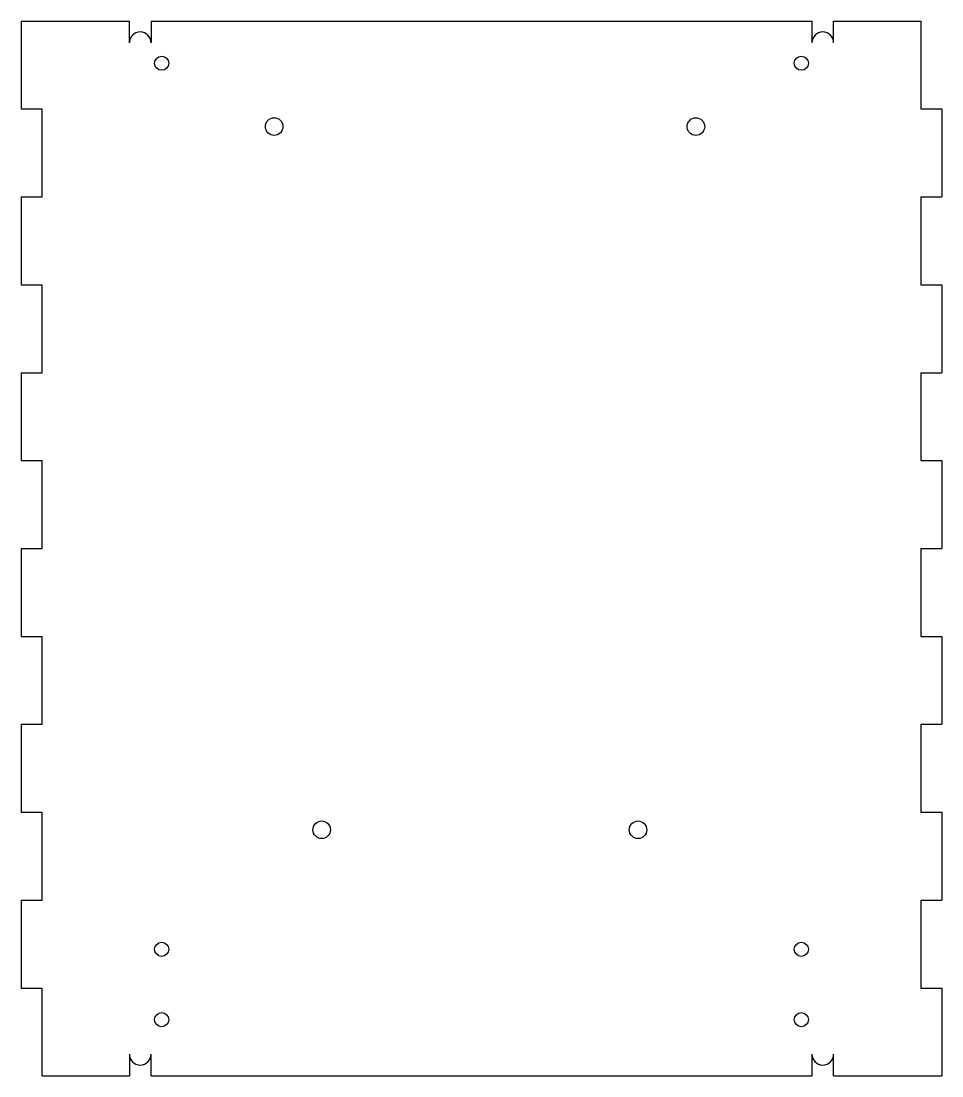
# Model space of a CAD drawing. Extents: x 244 to 506, y -50 to 250.
import ezdxf

# ---------------------------------------------------------------- set-up
doc = ezdxf.new("R2010")
doc.units = 0
doc.layers.get('0').update_dxf_attribs({"linetype": 'continuous'})

# ---------------------------------------------------------------- blocks, each defined once
blk = doc.blocks.new('POCKET')
at = {"color": 0}
for p, q in [((244, 250), (244, 225)), ((244, 250), (274.8, 250)), ((274.8, 243.8), (274.8, 250)), ((281, 250), (281, 243.8)), ((281, 250), (469, 250)), ((469, 250), (469, 243.8)), ((475.2, 243.8), (475.2, 250)), ((475.2, 250), (500, 250)), ((500, 250), (500, 225)), ((244, 225), (250, 225)), ((250, 200), (250, 225)), ((500, 225), (506, 225)), ((506, 225), (506, 200)), ((244, 200), (244, 175)), ((244, 200), (250, 200)), ((500, 200), (500, 175)), ((500, 200), (506, 200)), ((244, 175), (250, 175)), ((250, 150), (250, 175)), ((500, 175), (506, 175)), ((506, 175), (506, 150)), ((244, 150), (244, 125)), ((244, 150), (250, 150)), ((500, 150), (500, 125)), ((500, 150), (506, 150)), ((244, 125), (250, 125)), ((250, 100), (250, 125)), ((500, 125), (506, 125)), ((506, 125), (506, 100)), ((244, 100), (244, 75)), ((244, 100), (250, 100)), ((500, 100), (500, 75)), ((500, 100), (506, 100)), ((244, 75), (250, 75)), ((250, 50), (250, 75)), ((500, 75), (506, 75)), ((506, 75), (506, 50)), ((244, 50), (244, 25)), ((244, 50), (250, 50)), ((500, 50), (500, 25)), ((500, 50), (506, 50)), ((244, 25), (250, 25)), ((250, 0), (250, 25)), ((500, 25), (506, 25)), ((506, 25), (506, 0)), ((244, 0), (244, -25)), ((244, 0), (250, 0)), ((500, 0), (500, -25)), ((500, 0), (506, 0)), ((244, -25), (250, -25)), ((250, -50), (250, -25)), ((500, -25), (506, -25)), ((506, -25), (506, -50)), ((274.8, -43.8), (274.8, -50)), ((281, -50), (281, -43.8)), ((469, -43.8), (469, -50)), ((475.2, -50), (475.2, -43.8)), ((250, -50), (274.8, -50)), ((281, -50), (469, -50)), ((475.2, -50), (506, -50))]:
    blk.add_line(p, q, dxfattribs=at)
for centre, radius in [((284, 238), 2), ((466, 238), 2), ((316, 220), 2.5), ((436, 220), 2.5), ((329.52, 20), 2.5), ((419.52, 20), 2.5), ((284, -14), 2), ((466, -14), 2), ((284, -34), 2), ((466, -34), 2)]:
    blk.add_circle(centre, radius, dxfattribs=at)
for centre, start, end in [((277.9, 243.8), 0, -180), ((472.1, 243.8), 0, -180), ((277.9, -43.8), 180, 0), ((472.1, -43.8), -180, 0)]:
    blk.add_arc(centre, 3.1, start, end, dxfattribs=at)

msp = doc.modelspace()

# ---------------------------------------------------------------- block references
msp.add_blockref('POCKET', (0, 0))

doc.saveas('drawing.dxf')
